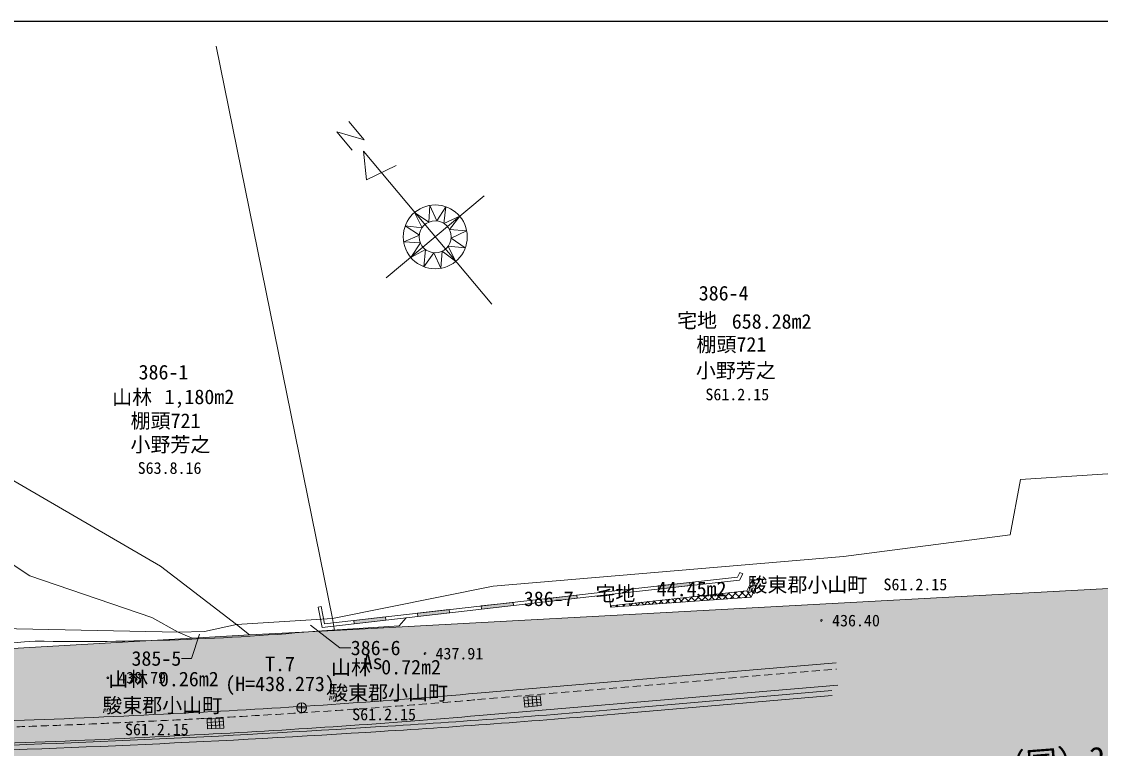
# Model space of a CAD drawing. Units: millimetres, scale not verified. Extents: x 5000 to 205306, y 4475 to 281715.
# Drawn here: x 123855 to 157614, y 120759 to 143512 of the extents above; entities that cross this region are included whole.
import ezdxf
from ezdxf.enums import TextEntityAlignment as Align

# ---------------------------------------------------------------- set-up
doc = ezdxf.new("R2010")
doc.units = ezdxf.units.MM
doc.header["$LTSCALE"] = 250
doc.linetypes.add('USER3', pattern=[1.5, 1, -0.5])
for name, color, linetype, lineweight in [('センター', 7, 'Continuous', 13), ('ベクトルデータ', 30, 'Continuous', 13), ('図枠', 7, 'Continuous', 25), ('地番名', 30, 'Continuous', 13), ('基準点プロット', 7, 'Continuous', 13), ('基準点点名', 7, 'Continuous', 13), ('汎用Layer', 7, 'Continuous', 13), ('独標', 7, 'Continuous', 13), ('現況', 7, 'Continuous', 13)]:
    doc.layers.add(name, color=color, linetype=linetype, lineweight=lineweight)
for name, color, linetype in [('住所', 30, 'Continuous'), ('地目', 30, 'Continuous'), ('地積', 30, 'Continuous'), ('所有者', 30, 'Continuous'), ('日付（分筆等）', 30, 'Continuous'), ('道・水路', 254, 'Continuous')]:
    doc.layers.add(name, color=color, linetype=linetype)
doc.styles.add('ＭＳ ゴシック', font='')
doc.styles.add('ＭＳ 明朝', font='')
doc.styles.get('ＭＳ ゴシック').set_extended_font_data('MS Gothic')
doc.styles.get('ＭＳ 明朝').set_extended_font_data('MS Mincho')

msp = doc.modelspace()

# ---------------------------------------------------------------- hatches: boundary and pattern name
at = {"layer": '独標'}
for points in [[(148859.7, 124763.3, 0.41421), (148889.7, 124733.3, 0.41421)], [(136449.3, 123729.5, 0.41422), (136479.3, 123699.5, 0.41422)]]:
    msp.add_hatch(color=256, dxfattribs=at).paths.add_polyline_path(points)
h = msp.add_hatch(color=256, dxfattribs=at)
edge = h.paths.add_edge_path()
edge.add_ellipse((126550.8, 122973.8), major_axis=(23, 19.3), ratio=1, start_angle=140, end_angle=-40)
at = {"layer": '現況'}
for points in [[(144778.6, 125854.7), (143784.6, 125745.4), (143773.6, 125844.8), (144767.6, 125954.1)], [(139244.6, 125232.3), (138251.1, 125118.6), (138239.8, 125217.9), (139233.3, 125331.7)], [(141240.9, 125461), (140247.4, 125347.2), (140236, 125446.5), (141229.6, 125560.3)], [(137248.4, 125003.7), (136254.8, 124889.9), (136243.5, 124989.3), (137237, 125103.1)], [(135252.1, 124775.1), (134258.6, 124661.3), (134247.2, 124760.6), (135240.7, 124874.4)]]:
    msp.add_hatch(color=256, dxfattribs=at).paths.add_polyline_path(points)
at = {"layer": '道・水路'}
msp.add_hatch(color=256, dxfattribs=at).paths.add_polyline_path([(129191, 124211.6), (130981.9, 124310.5), (133649.5, 124448.6), (161326.6, 125956.5), (172380.1, 125739.2), (175068.9, 125753.2), (190022.7, 125498.8), (196623.1, 125929.6), (202005.1, 126428.9), (202005.1, 117113.2), (201288.5, 117070.1), (201029.4, 118038), (192212.3, 119262.8), (189616.5, 118700.8), (165724.3, 119295.8), (153188, 118923), (138192.6, 117935.6), (131377.7, 117415.3), (118886, 116575.5), (110602.4, 116058.6), (73473.8, 113603), (73518.7, 112808.3), (73396.6, 112800.5), (72971.3, 112182.7), (71362, 109845.1), (70823.3, 109062.7), (70680.8, 101076.1), (70261.1, 94545.4), (66929.1, 20630.6), (69957.6, 21809.8), (108771.4, 36437.2), (143328, 49589.7), (156830, 54332.2), (159745.1, 51213.3), (117587.2, 35591), (55567.9, 12897.4), (53734.1, 12140.8), (38185.3, 5704.1), (34928.9, 5704.1), (34328.5, 8117.7), (54647.1, 16455.1), (62550.2, 19373.3), (63908.9, 23521.7), (64643.2, 46960.2), (64843.9, 52456.5), (67043.2, 101910.3), (67024.8, 102977.7), (65898.6, 112058.1), (63950, 110780.8), (59350.4, 108134.2), (52596, 102601.8), (47040.1, 98966.2), (43860.5, 98011.4), (38899.8, 97124.6), (26990.7, 94712.6), (26616.7, 97619.3), (38699.5, 100028.3), (42755.1, 100710.8), (46959.8, 102126.5), (51319.8, 105229.7), (60229.7, 112154.8), (61619.1, 113226.2), (68253.5, 117098), (69636.1, 119433), (72762.1, 126783), (79650.2, 142745.7), (82511.3, 142745.7), (75834.2, 126947.8), (75471, 126110.7), (73258.7, 120992)])

# ---------------------------------------------------------------- linework, layer by layer
at = {"layer": 'センター'}
for p, q in [((138566.8, 134666.7), (134549.4, 139454.5)), ((134549.4, 139454.5), (134648.4, 138558.5)), ((135575.2, 139009.8), (134648.4, 138558.5)), ((135267, 135487.7), (138331.2, 138058.9))]:
    msp.add_line(p, q, dxfattribs=at)
msp.add_lwpolyline([(134098.1, 140381.2), (134580.2, 139806.7), (133715.1, 140059.8), (134197.2, 139485.3)], dxfattribs=at)
msp.add_lwpolyline([(136389.5, 137060.1), (136148.8, 137540.1), (136595.1, 137229.8), (136627.2, 137758.4), (136844.4, 137271.3), (137128.3, 137717.6), (137068.2, 137194.8), (137565.2, 137416.1), (137242.8, 137003.8), (137781.2, 136961.8), (137297.7, 136736), (137738.8, 136431.3), (137208.7, 136486.5), (137435.3, 136015.4), (137017.6, 136323.6), (136974.5, 135788.8), (136757.3, 136275.1), (136444.3, 135838.4), (136495.1, 136376.3), (136033.1, 136130.5), (136337.4, 136581.5), (135811.8, 136614.5), (136301.6, 136823.1), (135859.4, 137115.3)], close=True, dxfattribs=at)
for radius in [1000, 500]:
    msp.add_circle((136799.1, 136773.3), radius, dxfattribs=at)
at = {"layer": 'ベクトルデータ'}
for points in [[(82511.3, 142745.7), (75834.2, 126947.8), (75471, 126110.7), (73258.7, 120992), (129191, 124211.6), (130981.9, 124310.5), (133649.5, 124448.6), (161326.6, 125956.5), (172380.1, 125739.2), (175068.9, 125753.2), (190022.7, 125498.8), (196623.1, 125929.6), (202005.1, 126428.9)], [(129942.9, 142745.7), (133583.7, 124826.9), (133649.5, 124448.6)], [(181325.5, 135618.2), (175038.4, 130290.6), (169449, 128923.2), (161572.3, 128268.5), (161042.4, 128180.5), (160087.4, 129499.4), (155114.1, 129173.2), (154794.2, 127448.3), (149574.1, 126770.5), (138611.4, 125843.4), (133583.7, 124826.9), (130583.2, 124641.4), (129576.8, 124422.6), (128755.3, 124400.7), (90308.8, 125190.6), (84027.7, 125940.6), (78846.7, 126048.4), (75471, 126110.7)], [(130981.9, 124310.5), (130583.2, 124641.4), (128204.9, 126464), (114397.2, 134491.8)], [(129191, 124211.6), (128755.3, 124400.7), (127936, 124862.4), (124113.3, 126165.7), (121775.1, 127711.2), (116489.2, 128975.6), (108270.7, 128897.3), (99326.1, 127607.8), (79184.2, 127014.7), (75834.2, 126947.8)]]:
    msp.add_lwpolyline(points, dxfattribs=at)
at = {"layer": '図枠'}
msp.add_lwpolyline([(5040.7, 5000), (205168.5, 5044), (205305.7, 143512), (5000, 143509.7)], close=True, dxfattribs=at)
at = {"layer": '地番名'}
for points in [[(132891.2, 124614.2), (133811.1, 123907.4), (134155, 123907.4)], [(129425, 124337.9), (129176.4, 123576.6), (128856.3, 123576.6)]]:
    msp.add_lwpolyline(points, dxfattribs=at)
at = {"layer": '基準点プロット'}
for p, q in [((132468.9, 122034.9), (132768.9, 122034.9)), ((132618.9, 121884.9), (132618.9, 122184.9))]:
    msp.add_line(p, q, dxfattribs=at)
msp.add_circle((132618.9, 122034.9), 150, dxfattribs=at)
at = {"layer": '独標'}
for points in [[(148859.7, 124763.3, 0.41421), (148889.7, 124733.3, 0.41421)], [(136449.3, 123729.5, 0.41422), (136479.3, 123699.5, 0.41422)]]:
    msp.add_lwpolyline(points, format="xyb", close=True, dxfattribs=at)
for centre, start, end in [((148889.7, 124763.3), 0, 180), ((136479.3, 123729.5), 0, 180), ((126550.8, 122973.8), 360, 180), ((126550.8, 122973.8), 180, 360)]:
    msp.add_arc(centre, 30, start, end, dxfattribs=at)
at = {"layer": '現況'}
for p, q in [((146419.9, 126223.6), (146330.6, 126268.7)), ((146732.5, 126066.1), (146546.4, 125697.1)), ((146683.5, 125499.1), (146963.6, 126094)), ((146688.5, 125979.1), (146954.6, 126074.8)), ((146826.9, 125803.5), (146732.5, 126066.1)), ((146917.3, 125995.4), (146885.2, 126084.6)), ((145539.5, 125586.4), (145362.5, 125402.3)), ((145575.4, 125590.3), (145742.1, 125430.1)), ((145772.2, 125612), (145586.4, 125418.7)), ((145769.6, 125611.7), (145943.2, 125444.8)), ((146004.9, 125637.6), (145810.2, 125435.1)), ((145963.8, 125633.1), (146144.3, 125459.6)), ((146237.5, 125663.2), (146034.1, 125451.5)), ((146158, 125654.4), (146345.4, 125474.3)), ((146470.2, 125688.8), (146257.9, 125467.9)), ((146352.2, 125675.8), (146546.5, 125489)), ((146605, 125612.6), (146481.7, 125484.3)), ((146546.4, 125697.1), (146683.5, 125499.1)), ((146590.4, 125784.3), (146864.3, 125882.9)), ((146595.2, 125626.7), (146773.9, 125691)), ((146736.5, 125611.6), (146639.4, 125881.6)), ((142282, 125227.9), (142243.7, 125575.8)), ((142514.6, 125253.6), (142452.6, 125189.1)), ((142468, 125248.4), (142524.3, 125194.3)), ((142662.2, 125269.8), (142725.4, 125209.1)), ((142747.3, 125279.2), (142676.4, 125205.5)), ((142856.4, 125291.2), (142926.5, 125223.8)), ((142980, 125304.8), (142900.3, 125221.9)), ((143050.6, 125312.5), (143127.6, 125238.5)), ((143212.7, 125330.4), (143124.1, 125238.3)), ((143244.8, 125333.9), (143328.7, 125253.3)), ((143445.4, 125356), (143348, 125254.7)), ((143439.1, 125355.3), (143529.9, 125268)), ((143678, 125381.6), (143571.8, 125271.1)), ((143633.3, 125376.7), (143731, 125282.7)), ((143910.7, 125407.2), (143795.6, 125287.5)), ((143827.5, 125398), (143932.1, 125297.5)), ((144143.4, 125432.8), (144019.5, 125303.9)), ((144021.7, 125419.4), (144133.2, 125312.2)), ((144215.9, 125440.8), (144334.3, 125326.9)), ((144376.1, 125458.4), (144243.3, 125320.3)), ((144410.1, 125462.1), (144535.4, 125341.7)), ((144608.8, 125484), (144467.2, 125336.7)), ((144604.3, 125483.5), (144736.5, 125356.4)), ((144841.5, 125509.6), (144691, 125353.1)), ((144798.5, 125504.9), (144937.6, 125371.2)), ((145074.1, 125535.2), (144914.9, 125369.5)), ((144992.8, 125526.2), (145138.7, 125385.9)), ((145306.8, 125560.8), (145138.7, 125385.9)), ((145187, 125547.6), (145339.8, 125400.6)), ((145381.2, 125569), (145541, 125415.4)), ((133131, 125180.5), (133229.1, 125199.8)), ((142282.1, 125219.1), (142323.2, 125179.6)), ((138109, 122486.1), (149342.5, 123441.3)), ((138168.7, 121788.6), (149401.8, 122743.8)), ((142639.9, 121999.4), (149204.2, 122569.4)), ((140090.2, 122305.4), (139584.1, 122256.7)), ((139700.7, 122371.5), (139730.4, 122063.7)), ((139827.3, 122383.6), (139856.9, 122075.9)), ((139953.8, 122395.8), (139983.4, 122088.1)), ((142652.8, 121849.9), (149217.1, 122420)), ((140100.1, 122202.8), (139594, 122154.1)), ((130171.5, 121600.5), (129663.7, 121574.1)), ((129785.3, 121683.6), (129801.4, 121374.8)), ((129912.3, 121690.2), (129928.3, 121381.4)), ((130039.2, 121696.8), (130055.3, 121388)), ((130176.9, 121497.6), (129669.1, 121471.2))]:
    msp.add_line(p, q, dxfattribs=at)
at = {"layer": '現況', "linetype": 'USER3'}
msp.add_line((138126.1, 122286.8), (149359.4, 123242), dxfattribs=at)
at = {"layer": '現況'}
for points in [[(146330.6, 126268.7), (146254.5, 126117.7), (142232.6, 125675.2), (133336.1, 124656.3), (133229.1, 125199.8)], [(146419.9, 126223.6), (146319.4, 126024.2), (142243.7, 125575.8), (133255.8, 124546.4), (133131, 125180.5)], [(142243.7, 125575.8), (146319.4, 126024.2), (146419.9, 126223.6)], [(133245.6, 124443.9), (135673.6, 124600.2), (135893.8, 124848.6)]]:
    msp.add_lwpolyline(points, dxfattribs=at)
for points in [[(144778.6, 125854.7), (143784.6, 125745.4), (143773.6, 125844.8), (144767.6, 125954.1)], [(142282, 125227.9), (142283, 125176.7), (146683.5, 125499.1), (146546.4, 125697.1)], [(139244.6, 125232.3), (138251.1, 125118.6), (138239.8, 125217.9), (139233.3, 125331.7)], [(141240.9, 125461), (140247.4, 125347.2), (140236, 125446.5), (141229.6, 125560.3)], [(137248.4, 125003.7), (136254.8, 124889.9), (136243.5, 124989.3), (137237, 125103.1)], [(135252.1, 124775.1), (134258.6, 124661.3), (134247.2, 124760.6), (135240.7, 124874.4)], [(140110, 122100.3), (139603.8, 122051.5), (139574.2, 122359.3), (140080.3, 122408)], [(130182.2, 121394.6), (129674.5, 121368.2), (129658.4, 121677), (130166.2, 121703.4)]]:
    msp.add_lwpolyline(points, close=True, dxfattribs=at)
for centre, radius, start, end in [((125645.5, 209668.3), 85562.7, 269.08905, 275.09604), ((114027.8, 262861.7), 139123.9, 269.69787, 274.22813), ((116953.8, 368001), 246424.7, 272.92861, 274.92484), ((113881.9, 404943.9), 283478.7, 271.15221, 273.16703), ((116257, 427742.7), 306879.5, 273.51695, 274.93189), ((116953.8, 368001), 247124.7, 272.92861, 274.92474), ((116257, 427742.7), 307029.5, 273.51698, 274.9319), ((113881.9, 404943.9), 284178.7, 271.15224, 273.16703), ((108830, 531415.7), 410814.2, 271.60489, 273.66385), ((108830, 531415.7), 410964.2, 271.60477, 273.66383)]:
    msp.add_arc(centre, radius, start, end, dxfattribs=at)
at = {"layer": '現況', "linetype": 'USER3'}
for centre, radius, start, end in [((116953.8, 368001), 246624.7, 272.92861, 274.92481), ((113881.9, 404943.9), 283678.7, 271.15222, 273.16703)]:
    msp.add_arc(centre, radius, start, end, dxfattribs=at)

# ---------------------------------------------------------------- texts
at = {"layer": '住所', "style": 'ＭＳ 明朝'}
for p in [(144974.2, 133041.5), (127267.4, 130650.9)]:
    msp.add_text('棚頭721', height=458.2, dxfattribs=at).set_placement(p, align=Align.BOTTOM_LEFT)
at = {"layer": '地番名', "style": 'ＭＳ 明朝'}
for s, p in [('386-4', (145044, 134643.7)), ('386-1', (127516, 132172)), ('386-7', (139570.1, 125078.9))]:
    msp.add_text(s, height=458.2, dxfattribs=at).set_placement(p, align=Align.BOTTOM_LEFT)
for s, p in [('386-6', (134155, 123907.4)), ('385-5', (127293.8, 123576.6))]:
    msp.add_text(s, height=458.2, dxfattribs=at).set_placement(p, align=Align.MIDDLE_LEFT)
at = {"layer": '地目', "style": 'ＭＳ 明朝'}
for s, p in [('宅地', (144366.2, 133792)), ('山林', (126688.5, 131386.8)), ('宅地', (141810.9, 125239)), ('山林', (133538.3, 122927.4)), ('山林', (126568.3, 122559.6))]:
    msp.add_text(s, height=458.2, dxfattribs=at).set_placement(p, align=Align.BOTTOM_LEFT)
at = {"layer": '地積', "style": 'ＭＳ 明朝'}
for s, p in [('658.28m2', (146078.3, 133760.2)), ('1,180m2', (128327.9, 131398.6)), ('44.45m2', (143731.5, 125384.5)), ('0.72m2', (135108.8, 122938.8)), ('0.26m2', (128153.4, 122566.1))]:
    msp.add_text(s, height=458.2, dxfattribs=at).set_placement(p, align=Align.BOTTOM_LEFT)
at = {"layer": '基準点点名', "style": 'ＭＳ ゴシック'}
for s, p in [('T.7', (131942.6, 123039.7)), ('(H=438.273)', (131942.6, 122414.7))]:
    msp.add_text(s, height=458.2, dxfattribs=at).set_placement(p, align=Align.BOTTOM_CENTER)
at = {"layer": '所有者', "style": 'ＭＳ 明朝'}
for s, p in [('小野芳之', (144953.9, 132222.5)), ('小野芳之', (127261.7, 129904.6)), ('駿東郡小山町', (146568.8, 125515.5)), ('駿東郡小山町', (133448.3, 122134.9)), ('駿東郡小山町', (126381.3, 121742.9))]:
    msp.add_text(s, height=458.2, dxfattribs=at).set_placement(p, align=Align.BOTTOM_LEFT)
at = {"layer": '日付（分筆等）', "style": 'ＭＳ 明朝'}
for s, p in [('S61.2.15', (145252.9, 131546.9)), ('S63.8.16', (127487.9, 129243.6)), ('S61.2.15', (150824.8, 125598.7)), ('S61.2.15', (134200.4, 121531.4)), ('S61.2.15', (127089.7, 121061.8))]:
    msp.add_text(s, height=366.6, dxfattribs=at).set_placement(p, align=Align.BOTTOM_LEFT)
at = {"layer": '汎用Layer', "style": 'ＭＳ ゴシック'}
msp.add_text('As', height=458.2, dxfattribs=at).set_placement((134529.4, 123103), align=Align.BOTTOM_LEFT)
msp.add_text('至\u3000（国）246号線', height=733.1, rotation=4.428, dxfattribs=at).set_placement((152337.1, 119453), align=Align.BOTTOM_LEFT)
at = {"layer": '独標', "style": 'ＭＳ ゴシック'}
for s, p in [('436.40', (149964.7, 124763.3)), ('437.91', (137554.3, 123729.5)), ('438.79', (127625.8, 122973.8))]:
    msp.add_text(s, height=366.6, dxfattribs=at).set_placement(p, align=Align.MIDDLE_CENTER)

doc.saveas('drawing.dxf')
